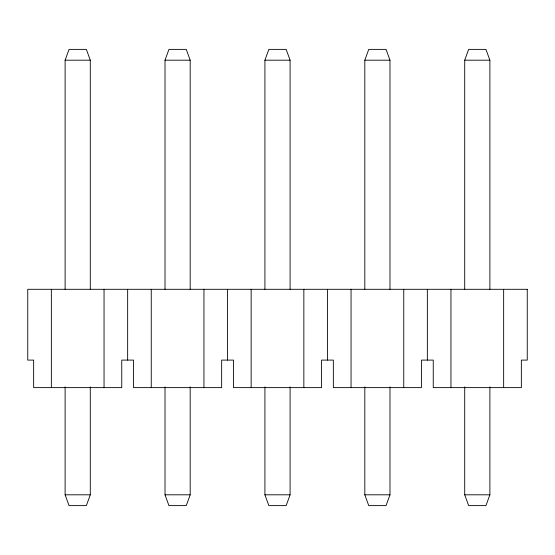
<?xml version="1.0" encoding="UTF-8"?>
<svg xmlns="http://www.w3.org/2000/svg" width="555" height="555" viewBox="0 0 555 555"><rect width="100%" height="100%" fill="white"/><g stroke="black" fill="none" stroke-linecap="round" stroke-linejoin="round"><path stroke-width="0.83" d="M65.115 289.301L65.115 60.19L69.049 49.381L86.351 49.381L90.285 60.19L90.285 289.301M165.015 289.301L165.015 60.19L168.949 49.381L186.251 49.381L190.185 60.19L190.185 289.301M90.285 386.863L90.285 494.81L86.351 505.619L69.049 505.619L65.115 494.81L65.115 386.863M264.915 289.301L264.915 60.19L268.849 49.381L286.151 49.381L290.085 60.19L290.085 289.301M190.185 386.863L190.185 494.81L186.251 505.619L168.949 505.619L165.015 494.81L165.015 386.863M364.815 289.301L364.815 60.19L368.749 49.381L386.051 49.381L389.985 60.19L389.985 289.301M290.085 386.863L290.085 494.81L286.151 505.619L268.849 505.619L264.915 494.81L264.915 386.863M464.715 289.301L464.715 60.19L468.649 49.381L485.951 49.381L489.885 60.19L489.885 289.301M389.985 386.863L389.985 494.81L386.051 505.619L368.749 505.619L364.815 494.81L364.815 386.863M489.885 386.863L489.885 494.81L485.951 505.619L468.649 505.619L464.715 494.81L464.715 386.863M65.115 60.19L90.285 60.19M165.015 60.19L190.185 60.19M264.915 60.19L290.085 60.19M364.815 60.19L389.985 60.19M464.715 60.19L489.885 60.19M65.115 494.81L90.285 494.81M165.015 494.81L190.185 494.81M264.915 494.81L290.085 494.81M364.815 494.81L389.985 494.81M464.715 494.81L489.885 494.81M503.649 289.301L503.649 387.626M450.951 289.301L450.951 387.626M427.35 289.301L427.35 360.098M403.749 289.301L403.749 387.626M351.051 289.301L351.051 387.626M327.45 289.301L327.45 360.098M303.849 289.301L303.849 387.626M251.151 289.301L251.151 387.626M227.55 289.301L227.55 360.098M203.949 289.301L203.949 387.626M151.251 289.301L151.251 387.626M127.65 289.301L127.65 360.098M104.049 289.301L104.049 387.626M51.351 289.301L51.351 387.626M527.25 289.301L27.75 289.301L27.75 360.098L33.647 360.098L33.647 387.626L121.753 387.626L121.753 360.098L133.547 360.098L133.547 387.626L221.653 387.626L221.653 360.098L233.447 360.098L233.447 387.626L321.553 387.626L321.553 360.098L333.347 360.098L333.347 387.626L421.453 387.626L421.453 360.098L433.247 360.098L433.247 387.626L521.353 387.626L521.353 360.098L527.25 360.098L527.25 289.301"/></g></svg>
